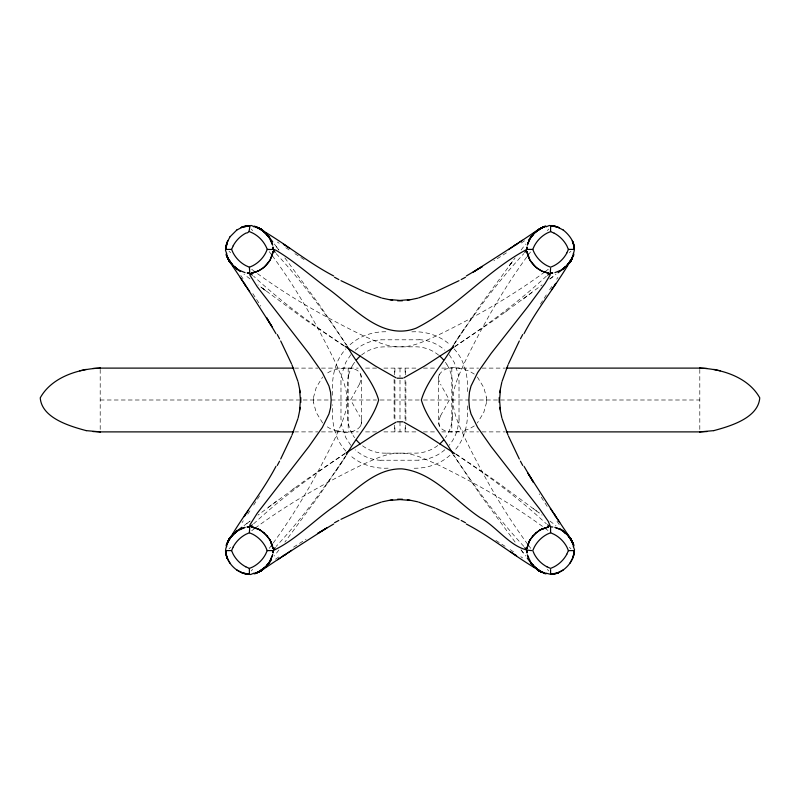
<?xml version="1.0" encoding="UTF-8"?>
<svg xmlns="http://www.w3.org/2000/svg" width="800" height="800" viewBox="0 0 800 800"><rect width="100%" height="100%" fill="white"/><g stroke="black" fill="none" stroke-linecap="round" stroke-linejoin="round"><path stroke-width="0.6" stroke-dasharray="4 3" d="M100.2 429.44L100.2 368.11M332.62 395.29C331.42 378.93 334.28 361.23 345.93 348.88M467.38 405.86C468.56 421.88 465.39 439.07 454.07 451.12M699.8 429.44L699.8 368.11M394.12 379.22L394.12 420.78M405.88 420.78L405.88 379.22M452.53 416.49L452.52 383.17A37.9 37.56 -89.9 0 0 451.88 377.6L451.3 374.86A38.29 38.07 -87.3 0 0 446.93 364.59M340.98 380.96L340.98 419.04A43.76 43.12 90 0 0 341.73 425.33M459.02 419.04L459.02 380.96A43.77 43.13 90 0 0 458.27 374.67M394.26 374.93L394.92 368.11L394.92 374.09M405.74 425.07L405.15 431.84L405.08 425.91M313.44 397.68L316.24 387.49L322.64 377.02M486.56 402.32L483.76 412.51L477.36 422.98M348.7 374.85L348.1 377.59A37.89 37.6 89.4 0 0 347.45 383.16L347.48 416.83A37.88 37.54 -89.9 0 0 348.12 422.4L348.7 425.14A38.29 38.07 -87.3 0 0 353.07 435.41M337.4 430.93A210.09 95.29 -80.2 0 0 339.39 431.31C350.14 435.02 367.28 428.48 359.63 416.12M474.32 374.1L469.31 371.11L462.6 369.05A210.16 95.32 -79.7 0 0 460.6 368.73C450.36 364.34 432.86 371.84 440.46 384.04M360.65 426L361.39 423.27L361.41 378.18C361.44 367.19 347.28 367.24 339.4 368.71A210.16 95.32 79.7 0 0 337.4 369.04L330.69 371.11L325.68 374.1M439.35 374L438.61 376.73L438.59 421.82C438.56 432.81 452.72 432.76 460.61 431.29A210.09 95.29 80.2 0 0 462.6 430.93M359.55 384.02L361.36 378.74L360.65 374M440.46 415.96L438.64 421.26L439.35 426M359.44 384.22L350.66 400L359.44 415.78M440.56 415.78L449.34 400L440.56 384.22M259.59 495.84L252.84 506.41M540.41 304.16L547.16 293.59M345.94 456.09L335.8 471.22M454.06 343.91L464.2 328.78M247.73 514.2L250.37 510.2M549.63 289.8L552.27 285.8M353.06 364.57L354.61 362.24M345.72 455.86C324.77 487.69 302.05 518.41 276.14 546.4M454.28 344.14C475.23 312.31 497.95 281.59 523.86 253.6M343.07 460.35L319.1 495.57L284.89 542.08M456.93 339.65L480.9 304.43L515.11 257.92M242.08 522.63L243.32 520.79M556.68 279.21L557.92 277.37M273.22 543.03C297.41 509.92 317.62 474.04 335.55 437.21C340.68 425.4 347.15 413.26 346.85 400C347.15 386.74 340.68 374.6 335.55 362.79C317.3 325.3 296.68 288.79 271.92 255.19M526.78 256.97C502.59 290.08 482.38 325.96 464.45 362.79C459.32 374.6 452.85 386.74 453.15 400C452.85 413.26 459.32 425.4 464.45 437.21C482.7 474.7 503.32 511.21 528.08 544.81M511.57 262.67L508.69 266.56L512.93 260.83M278.91 549.94L274.35 556.01M521.09 250.06L525.65 243.99M350.76 354.74L345.62 362.68L341.65 374.66A43.76 43.26 89.1 0 0 340.9 380.96M251.33 570.98L252.59 569.32M269.25 548.33L271.92 544.81M528.08 255.19L530.75 251.67M547.41 230.68L548.67 229.02M253.6 523.86C281.87 497.68 312.95 474.77 345.13 453.63M546.4 276.14C518.13 302.32 487.05 325.23 454.87 346.37M350.01 344.75C360.31 335.47 374.39 331.07 388.15 331.85M449.99 455.25C439.69 464.53 425.61 468.93 411.85 468.15M474.32 425.9L469.32 428.89L462.6 430.95M569.32 252.59L570.98 251.33M545.69 271.25L548.33 269.25M251.67 530.75L254.31 528.75M229.02 548.67L230.68 547.41M455.09 346.6L495.57 319.1L542.08 284.89M344.91 453.4L304.43 480.9L257.92 515.11M549.8 279.02L556.01 274.35M243.99 525.65L250.2 520.98M549.94 278.91L553.31 276.39M246.69 523.61L250.06 521.09M523.34 298.94L531.69 292.72M268.31 507.28L276.66 501.06M544.81 271.92C511.21 296.68 474.7 317.3 437.21 335.55C425.4 340.68 413.26 347.15 400 346.85C386.74 347.15 374.6 340.68 362.79 335.55C325.96 317.62 290.08 297.41 256.97 273.22M255.19 528.08C288.79 503.32 325.3 482.7 362.79 464.45C374.6 459.32 386.74 452.85 400 453.15C413.26 452.85 425.4 459.32 437.21 464.45C474.04 482.38 509.92 502.59 543.03 526.78M505.41 312.06L507.07 310.87M292.93 489.13L294.59 487.94M524.56 240.77L520.79 243.32M275.44 559.23L279.21 556.68M506.41 252.84L493.88 260.83M293.59 547.16L306.12 539.17M380.98 339.8L419.03 339.8M418.63 460.21L384.71 460.24M386.49 453.15L416.47 453.13A37.1 36.87 19.3 0 0 438.66 444.82M294.57 368.11L317.89 368.11M321.44 368.11L358.26 368.11M365.56 368.11L376.54 368.11M383.89 368.11L416.11 368.11M423.46 368.11L434.44 368.11M441.74 368.11L478.56 368.11M482.11 368.11L505.43 368.11M100.21 400L376.54 400M380.21 400L419.79 400M423.46 400L699.79 400M294.57 431.89L317.89 431.89M321.44 431.89L358.26 431.89M365.56 431.89L376.54 431.89M383.89 431.89L416.11 431.89M423.46 431.89L434.44 431.89M441.74 431.89L478.56 431.89M482.11 431.89L505.43 431.89M385.98 453.15L383.17 453.11A36.85 36.76 -57.4 0 1 361.32 444.83M384.13 460.25L380.97 460.2M411.85 331.85C425.6 331.07 439.69 335.47 449.98 344.75M388.15 468.15C374.4 468.93 360.31 464.53 350.02 455.25M337.4 430.95L330.68 428.89L325.68 425.9M304.16 259.59L293.59 252.84M495.84 540.41L506.41 547.16M343.91 345.94L304.43 319.1L257.92 284.89M456.09 454.06L495.57 480.9L542.08 515.11M285.8 247.73L289.8 250.37M510.2 549.63L514.2 552.27M344.14 345.72C312.31 324.77 281.59 302.05 253.6 276.14M455.86 454.28C487.69 475.23 518.41 497.95 546.4 523.86M277.37 242.08L279.21 243.32M520.79 556.68L522.63 557.92M262.67 288.43L266.56 291.31L260.83 287.07M533.44 508.69L539.17 512.93M250.06 278.91L243.99 274.35M549.94 521.09L556.01 525.65M229.02 251.33L230.68 252.59M251.67 269.25L255.19 271.92M544.81 528.08L548.33 530.75M569.32 547.41L570.98 548.67M454.07 348.87C465.39 360.93 468.56 378.12 467.38 394.13M345.93 451.13C334.28 438.78 331.42 421.08 332.62 404.72M477.36 377.02L483.76 387.49L486.56 397.68M322.64 422.98L316.24 412.51L313.44 402.32M276.14 253.6C302.32 281.87 325.23 312.95 346.37 345.13M523.86 546.4C497.68 518.13 474.77 487.05 453.63 454.87M449.24 354.74L454.38 362.67L458.35 374.66M547.41 569.32L548.67 570.98M528.75 545.69L530.75 548.33M269.25 251.67L271.25 254.31M251.33 229.02L252.59 230.68M350.76 445.26L345.62 437.33L341.65 425.35M515.11 542.08L480.9 495.57L453.4 455.09M520.98 549.8L525.65 556.01M274.35 243.99L279.02 250.2M284.89 257.92L319.1 304.43L346.6 344.91M521.09 549.94L523.61 553.31M276.39 246.69L278.91 250.06M559.23 524.56L556.68 520.79M240.77 275.44L243.32 279.21M445.4 362.25L446.94 364.58M353.06 435.42L354.6 437.75M547.16 506.41L539.17 493.88M252.84 293.59L260.83 306.12M405.74 374.93L405.15 368.16L405.08 374.09M394.26 425.07L394.92 431.89L394.92 425.91M451.81 368.11L451.81 431.89M405.08 380.07L405.08 419.93M400 368.11L400 376.98M400 380.07L400 419.93M400 421.93L400 431.89M394.92 380.07L394.92 419.93M348.19 368.11L348.19 431.89M486.57 397.68A10.71 4.34 -90 0 1 486.57 402.32M313.43 402.32A10.71 4.34 90 0 1 313.43 397.68M419.03 339.69A41.14 40.95 -56.8 0 1 444.86 350.2M355.18 350.25A41.14 40.8 23 0 1 380.98 339.91M380.97 460.32A41.14 40.95 -56.8 0 1 355.14 449.8M458.19 425.32A41.61 41.14 18.8 0 1 449.22 445.25M444.83 449.77A41.61 41.14 18.8 0 1 418.62 460.07M459.11 419.04A43.79 43.31 89 0 1 458.43 425.36M438.68 355.17A36.85 36.76 -57.4 0 0 416.84 346.82L383.18 346.89A36.85 36.69 23.3 0 0 361.35 355.19M348.68 374.85A38.29 38.11 84 0 1 353.05 364.56M451.74 422.39A37.1 36.87 19.3 0 1 445.35 437.73M452.57 416.49A38.16 37.88 89.3 0 1 451.93 422.42"/><path stroke-width="1.2" d="M233.18 546.95A28.86 26.94 -45.2 0 1 245.95 534.26L249.36 532.78L249.88 524.94L257.27 513.17L308.91 446.55L322.35 427.42L328.99 413.95L330.56 407.76L331.17 400L330.56 392.24L328.99 386.05L322.35 372.58L308.91 353.45L257.27 286.83L249.88 275.06L249.41 267.24L245.79 265.61A28.86 26.9 45 0 1 233.12 252.86L231.59 249.41L233.21 245.79M233.18 245.77A28.86 26.94 -45.2 0 1 245.95 233.08C252.43 233.04 246.58 221.64 253.92 226.83M550.59 268.41L550.12 275.06L545.09 283.46L527.77 306.79L491.09 353.45L477.65 372.58L471.01 386.05L469.44 392.24L468.83 400L469.44 407.76L471.01 413.95L477.65 427.42L491.09 446.55L539.76 509.09L548.23 521.33L550.59 526.89L547.6 524.85M546.08 573.17L550.58 574.31L550.59 569.58M300.79 402.42L300.79 397.58M499.21 397.58L499.21 402.42M225.69 249.45L226.84 242.9L230.07 236.7M574.31 550.55L573.16 557.1L569.93 563.3M226.83 253.92L225.48 250.28L227.74 240.71L225.62 247.81M574.38 552.19L573.16 557.1L574.52 549.72L573.17 546.08M225.94 249.46L225.83 247.19M531.59 550.59C511.94 549.69 496.97 526.62 480.51 517.91C455.23 501.21 433.75 472.34 401.92 468.86C374.07 468.18 354.13 492.65 333.02 507.22C313.03 521.32 295.32 540.07 273.14 550.58L272.99 552.81L273.13 550.59L275.15 547.6M249.41 231.59L253.04 233.21A28.86 26.9 45 0 1 265.71 245.97C266.24 246.99 266.74 248.04 267.14 249.13C269.22 250.12 273.34 248.63 275.9 250.23C293.8 260.94 309.58 274.84 326.19 287.37C352.19 305.27 380.61 341.67 416.14 328.18C456.8 307.81 486.89 270.59 526.86 249.42L527.01 247.19L526.87 249.41L524.85 252.4M574.17 552.81L574.06 550.54M272.99 552.81L273.13 550.58L267.24 550.59L265.61 554.21A28.86 26.94 -45.2 0 1 252.88 566.92L249.41 568.41L245.79 566.79M527.01 247.19L526.87 249.42L532.76 249.41L534.39 245.79A28.86 26.94 -45.2 0 1 547.12 233.08L550.59 231.59L554.21 233.21M299.59 409.92L300.44 400L299.59 390.08M500.41 390.08L499.56 400L500.41 409.92M225.54 248.52L225.89 245.9M574.11 554.1L574.46 551.48M300.37 407.32L298.18 417.74M499.63 392.68L501.82 382.26M263.99 267.33L270.03 260.17L273 251.65C271.45 262.29 262.3 271.46 251.64 273L258.13 271.1L263.98 267.31M532.68 536L528.89 541.88L527 548.35L529.98 539.83L536.02 532.69M273.01 251.64L271.97 256.01M526.99 548.36L528.04 543.98L527.7 545.07M249.46 574.06L242.9 573.16L236.7 569.93M550.54 225.94L557.1 226.84L563.3 230.07M226.23 244.99L226.87 242.82L226.59 243.45M297.9 418.68L291.92 435.24M502.1 381.32L508.08 364.76M573.13 557.18L573.77 555.01M267.24 249.41L265.61 253.04A28.86 26.9 -45 0 1 252.86 265.71L249.41 267.24M245.77 566.82A28.86 26.94 44.8 0 1 233.08 554.05L231.59 550.59L233.21 546.96M267.22 550.64L265.71 547.14A28.86 26.94 44.8 0 0 253.05 534.36L249.41 532.76M532.76 249.41L534.29 252.86A28.86 26.94 44.8 0 0 546.95 265.64L550.59 267.24L554.03 265.71A28.86 26.94 -45.2 0 0 566.82 253.05M554.23 233.18A28.86 26.94 44.8 0 1 566.92 245.95L568.39 249.47L566.79 253.04M546.95 566.82A28.86 26.94 44.8 0 1 534.26 554.05L532.76 550.59L534.39 546.96A28.86 26.94 -45.2 0 1 547.12 534.26L550.59 532.76L554.21 534.39A28.86 26.94 44.8 0 1 566.92 547.12L568.41 550.59L566.79 554.21M568.39 550.64L574.29 550.59M573.45 255.64L573.7 254.99C559.11 282.27 538.4 306.12 524.04 333.66M227.09 542.91L226.3 545.01C240.89 517.73 261.6 493.89 275.96 466.34M573.41 556.55C570.13 565.59 561.88 573.13 552.19 574.38M571.56 259.74L570.51 261.38L571.89 259.13L566.35 266.31L571.19 260.17L573.77 253.84L570.03 262.13L572.62 257.71M291.48 436.25L280.68 459.03M508.52 363.75L519.32 340.97M226.83 546.08C223.55 551.56 227.2 558.47 230.07 563.3M573.17 253.92C577.41 245.33 569.82 235.07 563.23 230.04M528.9 541.87L529.98 539.82M277.27 465.47L279.57 461.17M520.43 338.83L522.73 334.53M227.38 542.29L231.48 536.03L229.33 538.88M234.05 533.52L230.07 537.87L226.23 546.1L227.74 541.88L230.91 536.76L229.03 539.41L233.65 533.69L228.11 540.87L229.49 538.62M230.07 537.87L227.74 541.88L230.77 536.93L236.75 531.19L245.07 527.35L240.71 528.91M572.26 258.12L566.84 265.76L561.34 270.02L566.89 265.72L565.95 266.48M255.64 573.45L263.29 569.27L254.99 573.7L262.13 570.03L258.15 572.22L266.31 566.35L260.35 571.1L253.84 573.77L260.7 570.99L285.24 554.58L277.64 559.71M346.37 454.87C356.5 436.55 372.73 420.29 378.66 400C372.9 380.06 356.96 364.11 347.03 346.11M453.63 345.13C443.5 363.45 427.27 379.71 421.34 400C427.1 419.94 443.04 435.89 452.97 453.89M248.42 510.27L244.17 516.61L245.42 514.76M551.58 289.73L555.83 283.39L554.58 285.24M234.72 533.52L236.78 530.46M563.22 269.54L565.28 266.48M271.54 559.73L269.59 562.26M528.46 240.27L530.41 237.74M266.48 565.95L258.7 572.09L262.12 570.1L256.49 573.07L264.22 568.34L260.35 571.1L263.46 568.91M533.52 234.05L539.83 228.81L545.01 226.3L537.88 229.9L514.76 245.42L522.36 240.29M230.04 236.77L236.77 230.04M532.69 536.02L539.83 529.98L548.36 527L541.88 528.91L536 532.68M356.32 360.03L358.2 357.96A36.85 36.69 23.3 0 1 360.29 356.1M231.23 536.35L238.72 529.93M536.54 231.09L539.65 228.9C522.41 242.47 541.83 225.75 546.16 226.23L540.87 228.11L537.87 229.97L543.51 226.93L535.78 231.66L544.36 226.55M562.26 269.59L558.13 272.75M237.74 530.41L241.87 527.25M547.6 275.15L550.58 273.14L552.81 272.99L550.59 273.13M252.4 524.85L249.42 526.86L247.19 527.01L249.41 526.87L247.19 527.01M554.93 272.65L561.28 270.07M530.46 236.78L533.52 234.72M266.48 565.28L269.54 563.22M508.46 249.66L516.61 244.17L473.14 272.11L482.45 266.48L466.34 275.96M291.54 550.34L283.39 555.83L326.86 527.89L317.55 533.52L333.66 524.04M453.89 347.03L424.58 366.04L403.99 377.8M346.11 452.97L375.42 433.96L396.01 422.2M236.7 531.25L238.66 529.98M236.7 230.07L243.45 226.59L247.81 225.62M537.83 230.12L541.85 227.78L539.83 228.81M563.3 569.93L556.55 573.41L559.03 572.39M461.17 279.57L465.47 277.27M334.53 522.73L338.83 520.43M258.12 572.26L260.17 571.19M539.82 529.98L548.37 527.01M459.03 280.68L436.25 291.48M340.97 519.32L363.75 508.52M546.08 226.83L549.3 225.5L552.81 225.83M253.92 573.17L250.7 574.5L247.19 574.17M240.97 227.61L249.45 225.69M258.12 271.11L251.63 272.99L253.84 272.61M435.24 291.92L418.68 297.9M364.76 508.08L381.32 502.1M546.96 566.79L550.59 568.41L554.03 566.88A28.86 26.94 -45.2 0 0 566.82 554.23M92.94 368.45L100.44 368.11C78.05 368.82 51.57 377.34 40.24 397.85C41.72 417.98 69.6 426.15 86.24 430.63M713.76 430.63C730.4 426.15 758.28 417.98 759.76 397.85C748.45 377.36 722.01 368.84 699.65 368.11L707.06 368.45M244.99 226.23L242.82 226.87L249.46 225.94M550.54 574.06L557.18 573.13L550.55 574.31M555.01 573.77L557.1 573.16M402.86 378.21L397.14 378.21M397.14 421.79L402.86 421.79M417.74 298.18L407.32 300.37M382.26 501.82L392.68 499.63M86.24 369.37L79.76 370.8M574.06 249.46L574.17 247.19M225.83 552.81L225.94 550.54M713.89 430.62L699.65 431.89L707.06 431.55M245.9 225.89L248.52 225.54M551.48 574.46L554.1 574.11M409.92 299.59L400 300.44L390.08 299.59M390.08 500.41L400 499.56L409.92 500.41M247.19 225.83L249.41 225.7M550.59 574.3L552.81 574.17M402.42 300.79L397.58 300.79M397.58 499.21L402.42 499.21M231.59 249.41L225.71 249.41M568.41 249.41L574.29 249.41M231.59 550.59L230.91 550.59M100.21 368.11L293.42 368.11M506.58 368.11L699.79 368.11M100.21 431.89L293.42 431.89M506.58 431.89L699.79 431.89M225.71 550.59L230.5 550.59M720.24 370.8L713.76 369.37M92.94 431.55L100.44 431.89L86.11 430.62M550.55 225.69L554.93 226.2L559.29 227.74L552.19 225.62M249.45 574.31C237.65 573.98 227.19 563.73 225.62 552.19M249.41 273.13L247.19 272.99L249.42 273.14L252.4 275.15M552.81 527.01L550.58 526.87L550.59 532.76M551.48 225.54L554.1 225.89M240.78 572.3L248.52 574.46M245.9 574.11L247.81 574.38M536 267.32L541.88 271.11L548.35 273C537.7 271.45 528.55 262.29 527 251.64L529.98 260.18L536.02 267.31M392.68 300.37L382.26 298.18M407.32 499.63L417.74 501.82M548.36 273.01L543.99 271.97M264 532.68L258.12 528.89L251.64 526.99L260.17 529.98L267.31 536.02M253.85 527.4L251.65 527L256.02 528.04M555.01 226.23L557.18 226.87L556.55 226.59M244.99 573.77L242.82 573.13L243.45 573.41M381.32 297.9L364.76 291.92M418.68 502.1L435.24 508.08M249.36 568.39L249.41 574.29M254.99 226.3C282.27 240.89 306.12 261.6 333.66 275.96M255.64 226.55L257.09 227.09M545.01 573.7C517.73 559.11 493.88 538.4 466.34 524.04M559.29 528.91L554.93 527.35L561.34 529.98L566.89 534.28L571.19 539.83L573.7 545.01L570.1 537.88L554.58 514.76L559.71 522.36M540.26 571.56L538.62 570.51L540.87 571.89L533.69 566.35L539.83 571.19L546.16 573.77L537.87 570.03L542.29 572.62M396.01 377.8L375.42 366.04L345.13 346.37M403.99 422.2L424.58 433.96L454.87 453.63M363.75 291.48L340.97 280.68M436.25 508.52L459.03 519.32M238.66 270.02L245.07 272.65M258.13 528.9L260.18 529.98M257.71 227.38L263.97 231.48L261.12 229.33M334.53 277.27L338.83 279.57M461.17 520.43L465.47 522.73M266.48 234.05L262.13 230.07L253.9 226.23L258.12 227.74L263.24 230.91L260.59 229.03L266.31 233.65L259.13 228.11L261.38 229.49M262.13 230.07L258.12 227.74L263.07 230.77L268.81 236.75L272.65 245.07L271.09 240.71M541.88 572.26L537.83 569.88L531.19 563.25L527.35 554.93L528.04 557.18M226.3 254.99L229.01 260.7L230.73 263.29L226.3 254.99L229.97 262.13L227.78 258.15L233.65 266.31L228.9 260.35L226.23 253.84L229.01 260.7L245.42 285.24L240.29 277.64M234.05 266.48L233.16 265.76L238.72 270.07L233.16 265.77L227.91 258.7L229.9 262.12L226.93 256.49L231.66 264.22L228.9 260.35L231.09 263.46M561.28 529.93L563.24 531.2L561.3 529.91C567.21 533.57 572.04 539.34 573.77 546.16L570.03 537.87L573.07 543.51L570.51 538.62M236.7 268.75L238.7 270.09M289.73 248.42L283.39 244.17L285.24 245.42M510.27 551.58L516.61 555.83L514.76 554.58M266.48 234.72L269.54 236.78M530.46 563.22L533.52 565.28M240.27 271.54L237.74 269.59M559.73 528.46L562.26 530.41M565.95 533.52L566.84 534.23C566.9 532.35 576.57 549.27 570.1 537.88L572.09 541.3L569.27 536.71L573.7 545.01M263.98 532.69L270.02 539.83L273 548.36L271.1 541.87L267.32 536M263.65 231.23L270.07 238.72M443.68 360.04L441.81 357.97A36.85 36.76 -57.4 0 0 439.74 356.08M356.32 439.96L358.19 442.04A36.85 36.76 -57.4 0 0 360.26 443.92M533.52 565.95L534.24 566.84L529.93 561.28M568.91 536.54L571.1 539.65L568.34 535.78L572.91 542.91L571.56 540.26M530.41 562.26L527.25 558.13M269.59 237.74L272.75 241.87M524.85 547.6L526.86 550.58L527.01 552.81L526.87 550.59L527.01 552.81M275.15 252.4L273.14 249.42L272.99 247.19L273.13 249.41L272.99 247.19M563.22 530.46L565.28 533.52M234.72 266.48L236.78 269.54M550.34 508.46L555.83 516.61L527.89 473.14L533.52 482.45L524.04 466.34M249.66 291.54L244.17 283.39L272.11 326.86L266.48 317.55L275.96 333.66M268.75 236.7L270.02 238.66M569.88 537.83L572.22 541.85L571.19 539.83M520.43 461.17L522.73 465.47M277.27 334.53L279.57 338.83M227.74 258.12L228.81 260.17M270.02 539.82L272.99 548.37M519.32 459.03L508.52 436.25M280.68 340.97L291.48 363.75M573.77 244.99L573.13 242.82L574.38 247.81M226.23 555.01L227.74 559.29M528.04 256.02L526.99 251.64L528.9 258.13M508.08 435.24L502.1 418.68M291.92 364.76L297.9 381.32M271.96 543.98L272.6 546.15M573.16 242.9L574.31 249.45M226.84 557.1L225.69 550.55M501.82 417.74L499.63 407.32M298.18 382.26L300.37 392.68M574.11 245.9L574.46 248.52M225.54 551.48L225.89 554.1M550.59 231.59L550.59 225.71M443.63 439.94A37.1 36.87 19.3 0 1 439.73 443.92M272.65 554.93L270.07 561.28L265.77 566.84L270.09 561.3L268.8 563.24L272.65 554.93M527.99 242.9L527.35 245.07L529.93 238.72L534.23 233.16L529.91 238.7L531.2 236.76L528.04 242.82M572.12 258.57L566.52 266.13L572.12 258.57M230.73 536.71L229.01 539.3L230.73 536.71M569.69 262.65L569.27 263.29L570.99 260.7L569.69 262.65M243.74 226.49L241.33 227.44L243.74 226.49M558.38 572.66L556.26 573.51L558.38 572.66M541.43 572.12L533.87 566.52L541.43 572.12M263.29 230.73L260.7 229.01L263.29 230.73M537.35 569.69L536.71 569.27L539.3 570.99L537.35 569.69M570.87 539.22L568.77 536.35L570.87 539.22M572.56 241.33L572.3 240.78L573.51 243.74L572.56 241.33M227.34 558.38L226.49 556.26L227.34 558.38"/></g></svg>
